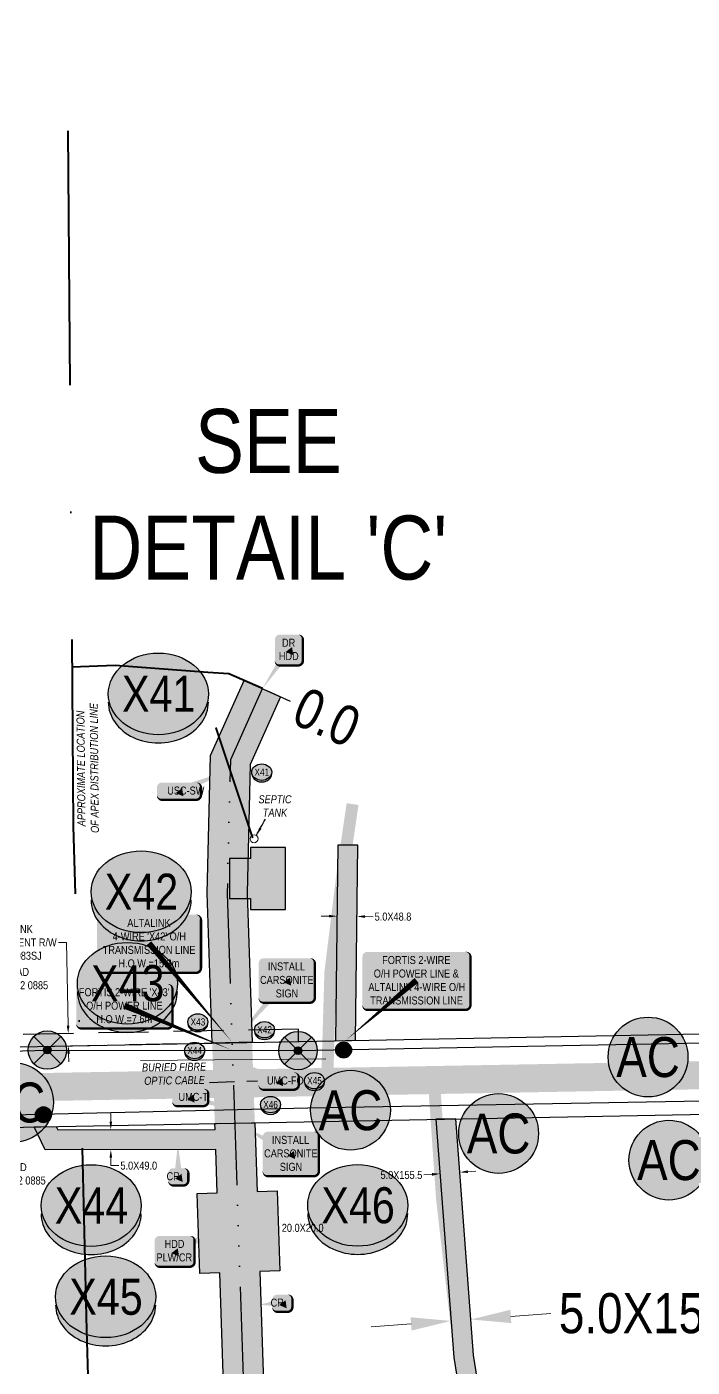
# Model space of a CAD drawing. Extents: x 72365 to 80261, y 6000112 to 6008999.
# Drawn here: x 75089.6 to 75255.8, y 6001828 to 6002162.9 of the extents above; entities that cross this region are included whole.
import ezdxf
from ezdxf.enums import TextEntityAlignment as Align

# ---------------------------------------------------------------- set-up
doc = ezdxf.new("R2010")
doc.units = 0
doc.header["$LTSCALE"] = 5
doc.header["$PDSIZE"] = 2.5
for name, pattern in [('COOP2', [10, 5, -1, 0, -1, 0, -1, 0, -1, 0, -1]), ('DASHDOT', [25.4, 12.7, -6.35, 0, -6.35]), ('foc-FLOWLINE', [3.75, 2.5, -1.25]), ('foc-TIELINE', [1.875, 1.25, -0.625])]:
    doc.linetypes.add(name, pattern=pattern)
doc.layers.get('Defpoints').update_dxf_attribs({"color": 9})
doc.layers.add('AS-FIBRE-OPTIC', color=7, linetype='foc-FIBREOP', lineweight=9, true_color=0xff9c38)
doc.layers.add('AS-FIBRE-OPTIC-1000', color=7, linetype='foc-FIBREOP', lineweight=9, true_color=0xff9c38)
for name, color, linetype, lineweight in [('AS-GENERAL', 48, 'Continuous', 18), ('AS-RECON EXISTING', 151, 'DASHDOT', 40), ('F-WS-T-1000', 190, 'Continuous', 9), ('P-APEX RECON-TWS-T', 104, 'Continuous', 9), ('P-APEX RECON-TWS-T-1000', 104, 'Continuous', 9), ('T-TEXT-1000', 48, 'Continuous', 18)]:
    doc.layers.add(name, color=color, linetype=linetype, lineweight=lineweight)
for name, color, linetype in [('AS-POWER', 104, 'foc-POWER'), ('AS-POWER-EXISTING-PP', 72, 'Continuous'), ('AS-POWER-EXISTING-PP-1000', 72, 'Continuous'), ('AS-POWER-T-1000', 104, 'Continuous'), ('AS-RESIDENCE', 14, 'Continuous'), ('AS-ROADS', 254, 'Continuous'), ('AS-TELEPHONE', 224, 'foc-TEL'), ('CG-NOTES', 7, 'Continuous'), ('CG-NOTES-1000', 7, 'Continuous'), ('DETAIL-T', 7, 'Continuous'), ('F-EZE', 190, 'foc-FLOWLINE'), ('L-SEC', 7, 'Continuous'), ('L-TITLEDB-T-1000', 4, 'Continuous'), ('P-APEX RECON PAY ITEMS-1000', 240, 'Continuous'), ('P-APEX RECON-10m BUFFER', 51, 'COOP2'), ('P-APEX RECON-URBAN', 30, 'COOP2'), ('P-APEX RECON-WORK AREA', 104, 'Continuous'), ('P-BUFFER-PURPLE', 187, 'foc-TIELINE'), ('P-BUFFER-PURPLE-T', 187, 'Continuous'), ('P-CROSSINGS', 250, 'Continuous'), ('P-CROSSINGS-1000', 250, 'Continuous')]:
    doc.layers.add(name, color=color, linetype=linetype)
for name, color, linetype, true_color in [('AS-RECON EXISTING-T-1000', 7, 'Continuous', 0x7abdff), ('AS-STRUCTURE-H', 7, 'Continuous', 0xa8a8a8), ('P-APEX RECON-TO BE DRILLED-H', 7, 'Continuous', 0xffafe1)]:
    doc.layers.add(name, color=color, linetype=linetype, true_color=true_color)
doc.styles.add('1.8', font='ARIALN.TTF', dxfattribs={"height": 2})
doc.styles.add('100L', font='ARIALN.TTF', dxfattribs={"height": 2})
doc.styles.add('175L', font='ARIALN.TTF', dxfattribs={"height": 20})
doc.styles.add('80', font='ARIALN.TTF', dxfattribs={"height": 10})
doc.styles.add('80CG', font='ARIALN.TTF', dxfattribs={"height": 10})
doc.styles.add('80L', font='ARIALN.TTF', dxfattribs={"height": 10})
doc.styles.add('Crossing', font='ARIALN.TTF', dxfattribs={"height": 10})
doc.styles.add('foc-LtypeFont', font='ARIALN.TTF', dxfattribs={"height": 7.35})
doc.linetypes.add('foc-FIBREOP', pattern='A,10,-1,["FO",foc-LtypeFont,S=0.2,R=0,X=-0.5,Y=-0.75],-2.75', length=13.75)
doc.linetypes.add('foc-POWER', pattern='A,6,-1,["P",foc-LtypeFont,S=0.2,R=0,X=-0.625,Y=-0.75],-1.24,4', length=12.24)
doc.linetypes.add('foc-TEL', pattern='A,2,-1,["T",foc-LtypeFont,S=0.2,R=0,X=-0.425,Y=-0.75],-1.24,8', length=12.24)
doc.dimstyles.new('Compass 1 000', dxfattribs={"dimtxt": 1.8, "dimasz": 2, "dimexe": 0.2, "dimexo": 0.0625, "dimgap": 0.5, "dimtad": 0, "dimtih": 1, "dimtoh": 1, "dimzin": 0, "dimdsep": 46, "dimtxsty": '1.8', "dimcen": 0.1, "dimse1": 1, "dimse2": 1, "dimclrd": 256, "dimclrt": 256, "dimaunit": 1, "dimadec": 4, "dimazin": 0, "dimtfac": 0.06, "dimtofl": 0, "dimtmove": 0, "dimatfit": 0, "dimfxl": 0.2, "dimtolj": 1, "dimtzin": 0, "dimlwd": -1, "dimarcsym": 0})
doc.dimstyles.new('Compass 5 000', dxfattribs={"dimscale": 5, "dimtxt": 9, "dimasz": 2, "dimexe": 0.2, "dimexo": 0.0625, "dimgap": 0.5, "dimtad": 0, "dimtih": 1, "dimtoh": 1, "dimzin": 0, "dimdsep": 46, "dimtxsty": '80CG', "dimcen": 0.1, "dimse1": 1, "dimse2": 1, "dimclrd": 256, "dimclrt": 256, "dimaunit": 1, "dimadec": 4, "dimazin": 0, "dimtfac": 0.06, "dimtofl": 0, "dimtmove": 0, "dimatfit": 1, "dimfxl": 0.2, "dimtolj": 1, "dimtzin": 0, "dimlwd": -1, "dimarcsym": 0})

# ---------------------------------------------------------------- blocks, each defined once
blk = doc.blocks.new('*U438')
h = blk.add_hatch(color=255)
edge = h.paths.add_edge_path()
edge.add_line((-59, -37), (59, -37))
edge.add_arc((59, -31), 6, 270, 360)
edge.add_line((65, -31), (65, 29.5))
edge.add_arc((59, 29.5), 6, 0, 90)
edge.add_line((59, 35.5), (-59, 35.5))
edge.add_arc((-59, 29.5), 6, 90, 180)
edge.add_line((-65, 29.5), (-65, -31))
edge.add_arc((-59, -31), 6, 180, 270)
at = {"color": 104, "flags": 128}
blk.add_lwpolyline([(-59, -37, 3, 3, 0), (59, -37, 3, 3, 0.414214), (65, -31, 3, 3, 0), (65, 29.5, 3, 0, 0.414214), (59, 35.5, 0, 0, 0), (-59, 35.5, 0, 0, 0.414214), (-65, 29.5, 0, 0, 0), (-65, -31, 0, 3, 0.414214)], format="xyseb", close=True, dxfattribs=at)
blk.add_lwpolyline([(104.3, -124, 0, 7.5, 0), (0, 0, 0, 0, 0)], format="xyseb", dxfattribs=at)
at = {"color": 104, "style": '80'}
blk.add_attdef('ENTER_TEXT_001', (-26.8, -4.9), '', height=10, dxfattribs=at)
blk = doc.blocks.new('POWERPOLE')
h = blk.add_hatch(color=255)
edge = h.paths.add_edge_path()
edge.add_arc((0, 0), 0.96, 0, 360)
at = {"linetype": 'Continuous'}
for p, q in [((0.679, -0.679), (-0.679, 0.679)), ((-0.679, -0.679), (0.679, 0.679))]:
    blk.add_line(p, q, dxfattribs=at)
blk.add_circle((0, 0), 0.96, dxfattribs=at)
blk = doc.blocks.new('Access_Point')
h = blk.add_hatch(color=255)
h.dxf.hatch_style = 1
edge = h.paths.add_edge_path()
edge.add_arc((0, 0), 9.99, 0, 360)
at = {"color": 170}
blk.add_circle((0, 0), 9.99, dxfattribs=at)
at = {"color": 170, "style": '175L'}
blk.add_text('AC', height=10, dxfattribs=at).set_placement((0, 0), align=Align.MIDDLE_CENTER)
blk = doc.blocks.new('*D1063')
at = {"layer": 'Defpoints', "color": 0, "transparency": 16777216}
for p in [(75195.36, 6001841.99), (75200.34, 6001842.36), (75200.52, 6001839.92)]:
    blk.add_point(p, dxfattribs=at)
at = {"layer": 'P-APEX RECON-TWS-T', "transparency": 16777216}
for p, q in [((75185.57, 6001838.8), (75175.6, 6001838.05)), ((75210.5, 6001840.67), (75220.47, 6001841.42))]:
    blk.add_line(p, q, dxfattribs=at)
for points in [[(75210.37, 6001842.33), (75210.62, 6001839.01), (75200.52, 6001839.92)], [(75185.45, 6001840.46), (75185.7, 6001837.14), (75195.54, 6001839.55)]]:
    blk.add_solid(points, dxfattribs=at)
at = {"layer": 'P-APEX RECON-TWS-T', "transparency": 16777216, "insert": (75248.62, 6001841.42), "char_height": 10, "attachment_point": 5, "style": '80CG'}
blk.add_mtext('\\A1;5.0X155.5', dxfattribs=at)
blk = doc.blocks.new('*U1075')
at = {"true_color": 0xffffa8}
h = blk.add_hatch(color=51, dxfattribs=at)
edge = h.paths.add_edge_path()
edge.add_line((-6.5, -11.5), (6.5, -11.5))
edge.add_arc((6.5, -5.5), 6, 270, 360)
edge.add_line((12.5, -5.5), (12.5, 4))
edge.add_arc((6.5, 4), 6, 0, 90)
edge.add_line((6.5, 10), (-6.5, 10))
edge.add_arc((-6.5, 4), 6, 90, 180)
edge.add_line((-12.5, 4), (-12.5, -5.5))
edge.add_arc((-6.5, -5.5), 6, 180, 270)
at = {"color": 240, "flags": 128}
for points in [[(-28.5, -2.7, 0, 10, 0), (0, 0, 5, 5, 0)], [(5.4, -7.1, 0, 10, 0), (0, 0, 5, 5, 0)]]:
    blk.add_lwpolyline(points, format="xyseb", dxfattribs=at)
blk.add_lwpolyline([(-6.5, -11.5, 3, 3, 0), (6.5, -11.5, 3, 3, 0.414214), (12.5, -5.5, 3, 3, 0), (12.5, 4, 3, 0, 0.414214), (6.5, 10, 0, 0, 0), (-6.5, 10, 0, 0, 0.414214), (-12.5, 4, 0, 0, 0), (-12.5, -5.5, 0, 3, 0.414214)], format="xyseb", close=True, dxfattribs=at)
at = {"color": 4, "style": '80'}
blk.add_attdef('OTHER_001', (-14.7, -5), '', height=10, dxfattribs=at)
blk = doc.blocks.new('*U1203')
at = {"true_color": 0xffffa8}
h = blk.add_hatch(color=51, dxfattribs=at)
edge = h.paths.add_edge_path()
edge.add_line((-6.5, -11.5), (6.5, -11.5))
edge.add_arc((6.5, -5.5), 6, 270, 360)
edge.add_line((12.5, -5.5), (12.5, 4))
edge.add_arc((6.5, 4), 6, 0, 90)
edge.add_line((6.5, 10), (-6.5, 10))
edge.add_arc((-6.5, 4), 6, 90, 180)
edge.add_line((-12.5, 4), (-12.5, -5.5))
edge.add_arc((-6.5, -5.5), 6, 180, 270)
at = {"color": 240, "flags": 128}
for points in [[(-0.6, 39.8, 0, 10, 0), (0, 0, 5, 5, 0)], [(5.4, -7.1, 0, 10, 0), (0, 0, 5, 5, 0)]]:
    blk.add_lwpolyline(points, format="xyseb", dxfattribs=at)
blk.add_lwpolyline([(-6.5, -11.5, 3, 3, 0), (6.5, -11.5, 3, 3, 0.414214), (12.5, -5.5, 3, 3, 0), (12.5, 4, 3, 0, 0.414214), (6.5, 10, 0, 0, 0), (-6.5, 10, 0, 0, 0.414214), (-12.5, 4, 0, 0, 0), (-12.5, -5.5, 0, 3, 0.414214)], format="xyseb", close=True, dxfattribs=at)
at = {"color": 4, "style": '80'}
blk.add_attdef('OTHER_001', (-14.7, -5), '', height=10, dxfattribs=at)
blk = doc.blocks.new('*D1204')
at = {"layer": 'Defpoints', "color": 0, "transparency": 16777216}
for p in [(75099.9, 6001911.37), (75120.44, 6001911.76), (75120.5, 6001908.71)]:
    blk.add_point(p, dxfattribs=at)
at = {"layer": 'F-WS-T-1000', "transparency": 16777216}
for p, q in [((75099.47, 6001934.13), (75097.47, 6001934.13)), ((75099.86, 6001913.37), (75099.47, 6001934.13)), ((75100, 6001906.32), (75100.03, 6001904.32))]:
    blk.add_line(p, q, dxfattribs=at)
for points in [[(75100.2, 6001913.37), (75099.53, 6001913.36), (75099.9, 6001911.37)], [(75100.33, 6001906.32), (75099.66, 6001906.31), (75099.96, 6001908.32)]]:
    blk.add_solid(points, dxfattribs=at)
at = {"layer": 'F-WS-T-1000', "transparency": 16777216, "insert": (75085.63, 6001934.13), "char_height": 2, "attachment_point": 5, "style": '1.8'}
blk.add_mtext('\\A1;ALTALINK\\P3.05 EASEMENT R/W\\PREG.# 5983SJ', dxfattribs=at)
blk = doc.blocks.new('*D1205')
at = {"layer": 'Defpoints', "color": 0, "transparency": 16777216}
for p in [(75172.07, 6001940.62), (75166.97, 6001932.45), (75171.97, 6001932.39)]:
    blk.add_point(p, dxfattribs=at)
at = {"layer": 'P-APEX RECON-TWS-T-1000', "transparency": 16777216}
for p, q in [((75165.08, 6001940.71), (75163.08, 6001940.73)), ((75174.07, 6001940.6), (75176.07, 6001940.57))]:
    blk.add_line(p, q, dxfattribs=at)
for points in [[(75165.08, 6001941.04), (75165.07, 6001940.37), (75167.08, 6001940.68)], [(75174.08, 6001940.93), (75174.07, 6001940.26), (75172.07, 6001940.62)]]:
    blk.add_solid(points, dxfattribs=at)
at = {"layer": 'P-APEX RECON-TWS-T-1000', "transparency": 16777216, "insert": (75181.06, 6001940.57), "char_height": 2, "attachment_point": 5, "style": '1.8'}
blk.add_mtext('\\A1;5.0X48.8', dxfattribs=at)
blk = doc.blocks.new('*D1206')
at = {"layer": 'Defpoints', "color": 0, "transparency": 16777216}
for p in [(75110.44, 6001887.35), (75110.44, 6001882.35), (75110.55, 6001882.35)]:
    blk.add_point(p, dxfattribs=at)
at = {"layer": 'P-APEX RECON-TWS-T-1000', "transparency": 16777216}
for p, q in [((75110.54, 6001889.35), (75110.54, 6001891.35)), ((75110.55, 6001880.35), (75110.55, 6001878.35)), ((75110.55, 6001878.35), (75112.55, 6001878.35))]:
    blk.add_line(p, q, dxfattribs=at)
for points in [[(75110.87, 6001889.35), (75110.21, 6001889.35), (75110.54, 6001887.35)], [(75110.88, 6001880.35), (75110.22, 6001880.35), (75110.55, 6001882.35)]]:
    blk.add_solid(points, dxfattribs=at)
at = {"layer": 'P-APEX RECON-TWS-T-1000', "transparency": 16777216, "insert": (75117.53, 6001878.35), "char_height": 2, "attachment_point": 5, "style": '1.8'}
blk.add_mtext('\\A1;5.0X49.0', dxfattribs=at)
blk = doc.blocks.new('*U1207')
at = {"true_color": 0xffffa8}
h = blk.add_hatch(color=51, dxfattribs=at)
edge = h.paths.add_edge_path()
edge.add_line((-29, -28.5), (29, -28.5))
edge.add_arc((29, -22.5), 6, 270, 360)
edge.add_line((35, -22.5), (35, 21))
edge.add_arc((29, 21), 6, 0, 90)
edge.add_line((29, 27), (-29, 27))
edge.add_arc((-29, 21), 6, 90, 180)
edge.add_line((-35, 21), (-35, -22.5))
edge.add_arc((-29, -22.5), 6, 180, 270)
at = {"color": 240, "flags": 128}
blk.add_lwpolyline([(-29, -28.5, 3, 3, 0), (29, -28.5, 3, 3, 0.414214), (35, -22.5, 3, 3, 0), (35, 21, 3, 0, 0.414214), (29, 27, 0, 0, 0), (-29, 27, 0, 0, 0.414214), (-35, 21, 0, 0, 0), (-35, -22.5, 0, 3, 0.414214)], format="xyseb", close=True, dxfattribs=at)
for points in [[(-67.7, -78.5, 0, 10, 0), (0, 0, 5, 5, 0)], [(5.4, -7.1, 0, 10, 0), (0, 0, 5, 5, 0)]]:
    blk.add_lwpolyline(points, format="xyseb", dxfattribs=at)
at = {"color": 4, "style": '80'}
blk.add_attdef('OTHER_001', (-14.7, -5), '', height=10, dxfattribs=at)
blk = doc.blocks.new('*U1208')
at = {"true_color": 0xffffa8}
h = blk.add_hatch(color=51, dxfattribs=at)
edge = h.paths.add_edge_path()
edge.add_line((-19, -11.5), (19, -11.5))
edge.add_arc((19, -5.5), 6, 270, 360)
edge.add_line((25, -5.5), (25, 4))
edge.add_arc((19, 4), 6, 0, 90)
edge.add_line((19, 10), (-19, 10))
edge.add_arc((-19, 4), 6, 90, 180)
edge.add_line((-25, 4), (-25, -5.5))
edge.add_arc((-19, -5.5), 6, 180, 270)
at = {"color": 240, "flags": 128}
for points in [[(-56.9, 25.4, 0, 10, 0), (0, 0, 5, 5, 0)], [(5.4, -7.1, 0, 10, 0), (0, 0, 5, 5, 0)]]:
    blk.add_lwpolyline(points, format="xyseb", dxfattribs=at)
blk.add_lwpolyline([(-19, -11.5, 3, 3, 0), (19, -11.5, 3, 3, 0.414214), (25, -5.5, 3, 3, 0), (25, 4, 3, 0, 0.414214), (19, 10, 0, 0, 0), (-19, 10, 0, 0, 0.414214), (-25, 4, 0, 0, 0), (-25, -5.5, 0, 3, 0.414214)], format="xyseb", close=True, dxfattribs=at)
at = {"color": 4, "style": '80'}
blk.add_attdef('OTHER_001', (-14.7, -5), '', height=10, dxfattribs=at)
blk = doc.blocks.new('*U1209')
at = {"true_color": 0xffffa8}
h = blk.add_hatch(color=51, dxfattribs=at)
edge = h.paths.add_edge_path()
edge.add_line((-16.5, -11.5), (16.5, -11.5))
edge.add_arc((16.5, -5.5), 6, 270, 360)
edge.add_line((22.5, -5.5), (22.5, 4))
edge.add_arc((16.5, 4), 6, 0, 90)
edge.add_line((16.5, 10), (-16.5, 10))
edge.add_arc((-16.5, 4), 6, 90, 180)
edge.add_line((-22.5, 4), (-22.5, -5.5))
edge.add_arc((-16.5, -5.5), 6, 180, 270)
at = {"color": 240, "flags": 128}
blk.add_lwpolyline([(-16.5, -11.5, 3, 3, 0), (16.5, -11.5, 3, 3, 0.414214), (22.5, -5.5, 3, 3, 0), (22.5, 4, 3, 0, 0.414214), (16.5, 10, 0, 0, 0), (-16.5, 10, 0, 0, 0.414214), (-22.5, 4, 0, 0, 0), (-22.5, -5.5, 0, 3, 0.414214)], format="xyseb", close=True, dxfattribs=at)
for points in [[(54.8, -15.9, 0, 10, 0), (0, 0, 5, 5, 0)], [(5.4, -7.1, 0, 10, 0), (0, 0, 5, 5, 0)]]:
    blk.add_lwpolyline(points, format="xyseb", dxfattribs=at)
at = {"color": 4, "style": '80'}
blk.add_attdef('OTHER_001', (-14.7, -5), '', height=10, dxfattribs=at)
blk = doc.blocks.new('*U1210')
at = {"true_color": 0xffffa8}
h = blk.add_hatch(color=51, dxfattribs=at)
edge = h.paths.add_edge_path()
edge.add_line((-29, -28.5), (29, -28.5))
edge.add_arc((29, -22.5), 6, 270, 360)
edge.add_line((35, -22.5), (35, 21))
edge.add_arc((29, 21), 6, 0, 90)
edge.add_line((29, 27), (-29, 27))
edge.add_arc((-29, 21), 6, 90, 180)
edge.add_line((-35, 21), (-35, -22.5))
edge.add_arc((-29, -22.5), 6, 180, 270)
at = {"color": 240, "flags": 128}
for points in [[(-69, 38.1, 0, 10, 0), (0, 0, 5, 5, 0)], [(5.4, -7.1, 0, 10, 0), (0, 0, 5, 5, 0)]]:
    blk.add_lwpolyline(points, format="xyseb", dxfattribs=at)
blk.add_lwpolyline([(-29, -28.5, 3, 3, 0), (29, -28.5, 3, 3, 0.414214), (35, -22.5, 3, 3, 0), (35, 21, 3, 0, 0.414214), (29, 27, 0, 0, 0), (-29, 27, 0, 0, 0.414214), (-35, 21, 0, 0, 0), (-35, -22.5, 0, 3, 0.414214)], format="xyseb", close=True, dxfattribs=at)
at = {"color": 4, "style": '80'}
blk.add_attdef('OTHER_001', (-14.7, -5), '', height=10, dxfattribs=at)
blk = doc.blocks.new('*U1211')
at = {"true_color": 0xffffa8}
h = blk.add_hatch(color=51, dxfattribs=at)
edge = h.paths.add_edge_path()
edge.add_line((-19, -20), (19, -20))
edge.add_arc((19, -14), 6, 270, 360)
edge.add_line((25, -14), (25, 12.5))
edge.add_arc((19, 12.5), 6, 0, 90)
edge.add_line((19, 18.5), (-19, 18.5))
edge.add_arc((-19, 12.5), 6, 90, 180)
edge.add_line((-25, 12.5), (-25, -14))
edge.add_arc((-19, -14), 6, 180, 270)
at = {"color": 240, "flags": 128}
for points in [[(79.3, 36.6, 0, 10, 0), (0, 0, 5, 5, 0)], [(5.4, -7.1, 0, 10, 0), (0, 0, 5, 5, 0)]]:
    blk.add_lwpolyline(points, format="xyseb", dxfattribs=at)
blk.add_lwpolyline([(-19, -20, 3, 3, 0), (19, -20, 3, 3, 0.414214), (25, -14, 3, 3, 0), (25, 12.5, 3, 0, 0.414214), (19, 18.5, 0, 0, 0), (-19, 18.5, 0, 0, 0.414214), (-25, 12.5, 0, 0, 0), (-25, -14, 0, 3, 0.414214)], format="xyseb", close=True, dxfattribs=at)
at = {"color": 4, "style": '80'}
blk.add_attdef('OTHER_001', (-14.7, -5), '', height=10, dxfattribs=at)
blk = doc.blocks.new('*U1212')
at = {"true_color": 0xffffa8}
h = blk.add_hatch(color=51, dxfattribs=at)
edge = h.paths.add_edge_path()
edge.add_line((-11.5, -20), (11.5, -20))
edge.add_arc((11.5, -14), 6, 270, 360)
edge.add_line((17.5, -14), (17.5, 12.5))
edge.add_arc((11.5, 12.5), 6, 0, 90)
edge.add_line((11.5, 18.5), (-11.5, 18.5))
edge.add_arc((-11.5, 12.5), 6, 90, 180)
edge.add_line((-17.5, 12.5), (-17.5, -14))
edge.add_arc((-11.5, -14), 6, 180, 270)
at = {"color": 240, "flags": 128}
blk.add_lwpolyline([(-11.5, -20, 3, 3, 0), (11.5, -20, 3, 3, 0.414214), (17.5, -14, 3, 3, 0), (17.5, 12.5, 3, 0, 0.414214), (11.5, 18.5, 0, 0, 0), (-11.5, 18.5, 0, 0, 0.414214), (-17.5, 12.5, 0, 0, 0), (-17.5, -14, 0, 3, 0.414214)], format="xyseb", close=True, dxfattribs=at)
for points in [[(-33.2, -49.1, 0, 10, 0), (0, 0, 5, 5, 0)], [(5.4, -7.1, 0, 10, 0), (0, 0, 5, 5, 0)]]:
    blk.add_lwpolyline(points, format="xyseb", dxfattribs=at)
at = {"color": 4, "style": '80'}
blk.add_attdef('OTHER_001', (-14.7, -5), '', height=10, dxfattribs=at)
blk = doc.blocks.new('*U1213')
at = {"true_color": 0xffffa8}
h = blk.add_hatch(color=51, dxfattribs=at)
edge = h.paths.add_edge_path()
edge.add_line((-21.5, -11.5), (21.5, -11.5))
edge.add_arc((21.5, -5.5), 6, 270, 360)
edge.add_line((27.5, -5.5), (27.5, 4))
edge.add_arc((21.5, 4), 6, 0, 90)
edge.add_line((21.5, 10), (-21.5, 10))
edge.add_arc((-21.5, 4), 6, 90, 180)
edge.add_line((-27.5, 4), (-27.5, -5.5))
edge.add_arc((-21.5, -5.5), 6, 180, 270)
at = {"color": 240, "flags": 128}
for points in [[(63.9, 25.3, 0, 10, 0), (0, 0, 5, 5, 0)], [(5.4, -7.1, 0, 10, 0), (0, 0, 5, 5, 0)]]:
    blk.add_lwpolyline(points, format="xyseb", dxfattribs=at)
blk.add_lwpolyline([(-21.5, -11.5, 3, 3, 0), (21.5, -11.5, 3, 3, 0.414214), (27.5, -5.5, 3, 3, 0), (27.5, 4, 3, 0, 0.414214), (21.5, 10, 0, 0, 0), (-21.5, 10, 0, 0, 0.414214), (-27.5, 4, 0, 0, 0), (-27.5, -5.5, 0, 3, 0.414214)], format="xyseb", close=True, dxfattribs=at)
at = {"color": 4, "style": '80'}
blk.add_attdef('OTHER_001', (-14.7, -5), '', height=10, dxfattribs=at)
blk = doc.blocks.new('*U1214')
h = blk.add_hatch(color=255)
edge = h.paths.add_edge_path()
edge.add_line((-61.5, -37), (61.5, -37))
edge.add_arc((61.5, -31), 6, 270, 360)
edge.add_line((67.5, -31), (67.5, 29.5))
edge.add_arc((61.5, 29.5), 6, 0, 90)
edge.add_line((61.5, 35.5), (-61.5, 35.5))
edge.add_arc((-61.5, 29.5), 6, 90, 180)
edge.add_line((-67.5, 29.5), (-67.5, -31))
edge.add_arc((-61.5, -31), 6, 180, 270)
at = {"color": 104, "flags": 128}
blk.add_lwpolyline([(-61.5, -37, 3, 3, 0), (61.5, -37, 3, 3, 0.414214), (67.5, -31, 3, 3, 0), (67.5, 29.5, 3, 0, 0.414214), (61.5, 35.5, 0, 0, 0), (-61.5, 35.5, 0, 0, 0.414214), (-67.5, 29.5, 0, 0, 0), (-67.5, -31, 0, 3, 0.414214)], format="xyseb", close=True, dxfattribs=at)
blk.add_lwpolyline([(-88.6, -75.3, 0, 7.5, 0), (0, 0, 0, 0, 0)], format="xyseb", dxfattribs=at)
at = {"color": 104, "style": '80'}
blk.add_attdef('ENTER_TEXT_001', (-26.8, -4.9), '', height=10, dxfattribs=at)
blk = doc.blocks.new('*U1244')
h = blk.add_hatch(color=255)
edge = h.paths.add_edge_path()
edge.add_line((-54, -28.5), (54, -28.5))
edge.add_arc((54, -22.5), 6, 270, 360)
edge.add_line((60, -22.5), (60, 21))
edge.add_arc((54, 21), 6, 0, 90)
edge.add_line((54, 27), (-54, 27))
edge.add_arc((-54, 21), 6, 90, 180)
edge.add_line((-60, 21), (-60, -22.5))
edge.add_arc((-54, -22.5), 6, 180, 270)
at = {"color": 104, "flags": 128}
blk.add_lwpolyline([(-54, -28.5, 3, 3, 0), (54, -28.5, 3, 3, 0.414214), (60, -22.5, 3, 3, 0), (60, 21, 3, 0, 0.414214), (54, 27, 0, 0, 0), (-54, 27, 0, 0, 0.414214), (-60, 21, 0, 0, 0), (-60, -22.5, 0, 3, 0.414214)], format="xyseb", close=True, dxfattribs=at)
blk.add_lwpolyline([(134, -55.4, 0, 7.5, 0), (0, 0, 0, 0, 0)], format="xyseb", dxfattribs=at)
at = {"color": 104, "style": '80'}
blk.add_attdef('ENTER_TEXT_001', (-26.8, -4.9), '', height=10, dxfattribs=at)
blk = doc.blocks.new('xing2')
h = blk.add_hatch(color=50)
h.dxf.hatch_style = 1
edge = h.paths.add_edge_path()
edge.add_ellipse((0, 0), major_axis=(-12.5, 0), ratio=0.816297, start_angle=0, end_angle=360)
h = blk.add_hatch(color=250)
h.dxf.hatch_style = 1
edge = h.paths.add_edge_path()
edge.add_ellipse((0, -2.05), major_axis=(-12.5, 0), ratio=0.816297, start_angle=0, end_angle=180)
edge.add_line((12.5, -2.05), (12.5, 0))
edge.add_ellipse((0, 0), major_axis=(-12.5, 0), ratio=0.816297, start_angle=0, end_angle=180, ccw=False)
edge.add_line((-12.5, 0), (-12.5, -2.05))
at = {"color": 250}
blk.add_ellipse((0, 0), major_axis=(-12.5, 0), ratio=0.816297, dxfattribs=at)
blk.add_ellipse((0, -2.05), major_axis=(-12.5, 0), ratio=0.816297, start_param=0, end_param=3.141593, dxfattribs=at)
at = {"color": 250, "style": 'Crossing'}
blk.add_attdef('CROSSING', text='', height=9, dxfattribs=at).set_placement((0.09, 0.02), align=Align.MIDDLE_CENTER)
at = {"color": 250, "style": 'Crossing', "flags": 1}
for tag, p in [('OWNER', (0.09, -12.49)), ('DESCRIPTION', (0.09, -25.77)), ('LOCATION', (0.09, -39.3)), ('DWG_REF', (0.09, -52.84))]:
    blk.add_attdef(tag, text='', height=9, dxfattribs=at).set_placement(p, align=Align.MIDDLE_CENTER)
blk = doc.blocks.new('*D1263')
at = {"layer": 'Defpoints', "color": 0, "transparency": 16777216}
for p in [(75192.78, 6001876.32), (75194.35, 6001855.48), (75199.33, 6001855.85)]:
    blk.add_point(p, dxfattribs=at)
at = {"layer": 'P-APEX RECON-TWS-T-1000', "transparency": 16777216}
for p, q in [((75190.79, 6001876.17), (75188.79, 6001876.02)), ((75199.76, 6001876.85), (75201.75, 6001877))]:
    blk.add_line(p, q, dxfattribs=at)
for points in [[(75190.76, 6001876.51), (75190.81, 6001875.84), (75192.78, 6001876.32)], [(75199.73, 6001877.18), (75199.78, 6001876.52), (75197.76, 6001876.7)]]:
    blk.add_solid(points, dxfattribs=at)
at = {"layer": 'P-APEX RECON-TWS-T-1000', "transparency": 16777216, "insert": (75183.16, 6001876.02), "char_height": 2, "attachment_point": 5, "style": '1.8'}
blk.add_mtext('\\A1;5.0X155.5', dxfattribs=at)

msp = doc.modelspace()

# ---------------------------------------------------------------- hatches: boundary and pattern name
at = {"layer": 'AS-STRUCTURE-H'}
h = msp.add_hatch(color=256, dxfattribs=at)
h.dxf.hatch_style = 1
h.paths.add_polyline_path([(75145.413, 6001945.09), (75145.413, 6001942.358), (75154.17, 6001942.358), (75154.17, 6001945.09), (75154.17, 6001955.107), (75154.17, 6001957.851), (75145.47, 6001957.851), (75145.47, 6001955.107), (75140.209, 6001955.107), (75140.209, 6001945.09)])
at = {"layer": 'P-APEX RECON-10m BUFFER'}
h = msp.add_hatch(color=256, dxfattribs=at)
h.dxf.hatch_style = 1
h.paths.add_polyline_path([(75172.289, 6001958.396), (75167.294, 6001958.457), (75166.694, 6001909.577), (75171.692, 6001909.672)])
h = msp.add_hatch(color=256, dxfattribs=at)
h.dxf.hatch_style = 1
h.paths.add_polyline_path([(75283.933, 6001710.061), (75283.724, 6001716.019), (75280.209, 6001720.075), (75287.759, 6001726.619), (75293.586, 6001719.897), (75293.926, 6001710.215), (75296.446, 6001710.254), (75296.273, 6001724.744), (75335.85, 6001786.885), (75332.989, 6001873.288), (75268.219, 6001874.859), (75261.515, 6001891.273), (75266.87, 6001891.375), (75271.608, 6001879.774), (75337.826, 6001878.168), (75340.895, 6001785.505), (75301.286, 6001723.315), (75301.501, 6001705.335), (75755.114, 6001712.327), (75772.158, 6001728.517), (75771.955, 6001740.891), (75791.936, 6001741.22), (75792.264, 6001721.239), (75778.771, 6001721.017), (75759.167, 6001702.397), (75301.349, 6001695.34), (75301.426, 6001690.345), (75281.445, 6001690.037), (75281.368, 6001695.032), (75229.925, 6001694.239), (75230.002, 6001689.244), (75225.067, 6001689.168), (75242.039, 6001073.632), (75168.437, 6001013.735), (75172.336, 6000811.5), (75162.345, 6000811.34), (75158.353, 6001018.411), (75231.916, 6001078.275), (75215.076, 6001689.014), (75210.021, 6001688.936), (75209.944, 6001693.931), (75143.036, 6001692.9), (75137.77, 6001851.575), (75132.777, 6001851.409), (75132.114, 6001871.381), (75137.107, 6001871.547), (75136.748, 6001882.374), (75094.119, 6001882.339), (75091.388, 6001888.038), (75096.878, 6001888.142), (75097.264, 6001887.337), (75136.582, 6001887.37), (75136.531, 6001888.896), (75146.522, 6001889.086), (75147.093, 6001871.878), (75152.086, 6001872.044), (75152.749, 6001852.072), (75147.756, 6001851.906), (75152.697, 6001703.042), (75209.79, 6001703.922), (75209.713, 6001708.917), (75229.694, 6001709.225), (75229.771, 6001704.23), (75281.214, 6001705.023), (75281.137, 6001710.018)])
h = msp.add_hatch(color=256, dxfattribs=at)
h.dxf.hatch_style = 1
h.paths.add_polyline_path([(75247.05, 6001773.598), (75246.108, 6001778.504), (75210.674, 6001771.697), (75201.197, 6001830.975), (75196.76, 6001890.042), (75191.757, 6001889.946), (75196.231, 6001830.393), (75206.555, 6001765.819)])
at = {"layer": 'P-APEX RECON-TO BE DRILLED-H'}
h = msp.add_hatch(color=256, dxfattribs=at)
h.dxf.hatch_style = 1
h.paths.add_polyline_path([(75142.247, 6001864.413), (75147.336, 6001864.582), (75145.855, 6001909.18), (75144.618, 6001946.476), (75145.386, 6001978.598), (75152.959, 6001995.489), (75143.841, 6001999.577), (75135.445, 6001980.849), (75134.622, 6001946.429), (75135.865, 6001908.99), (75136.531, 6001888.896), (75137.107, 6001871.547), (75137.349, 6001864.25)])

# ---------------------------------------------------------------- linework, layer by layer
at = {"layer": 'AS-FIBRE-OPTIC', "flags": 128}
msp.add_lwpolyline([(75117.984, 6001904.617), (75164.294, 6001905.061)], dxfattribs=at)
at = {"layer": 'AS-GENERAL', "const_width": 0.5, "flags": 128}
msp.add_lwpolyline([(75145.994, 6001960.221), (75136.793, 6001987.834)], dxfattribs=at)
at = {"layer": 'AS-GENERAL'}
msp.add_circle((75146.347, 6001960.052), 0.999, dxfattribs=at)
at = {"layer": 'AS-POWER', "flags": 128}
msp.add_lwpolyline([(73353.11, 6002005.063), (73365.997, 6002002.758), (73369.655, 6002002.658), (73369.642, 6002006.265), (73369.603, 6002021.003), (73429.254, 6002021.789), (73428.052, 6001957.015), (73429.341, 6001896.254), (73440.745, 6001881.311), (73470.999, 6001881.617), (73529.407, 6001881.619), (73544.331, 6001881.981), (73713.827, 6001883.778), (73900.593, 6001887.884), (74077.963, 6001890.823), (74258.684, 6001893.815), (74437.273, 6001896.774), (74621.957, 6001899.832), (74805.118, 6001902.864), (74997.262, 6001904.201), (75094.691, 6001907.228), (75157.325, 6001907.098), (76730.579, 6001937.765), (76896.029, 6001939.893), (77572.642, 6001948.512), (78361.451, 6001958.931)], dxfattribs=at)
at = {"layer": 'AS-RECON EXISTING', "flags": 128}
for points in [[(75037.791, 6004656.753), (75040.969, 6004656.433), (75045.915, 6004655.772), (75049.394, 6004654.346), (75052.064, 6004650.57), (75053.426, 6004637.725), (75033.395, 6004591.678), (75031.392, 6004570.51), (75029.931, 6004515.157), (75042.224, 6004425.428), (75088.285, 6004323.543), (75194.619, 6003946.248), (75213.404, 6003887.596), (75223.371, 6003817.787), (75207.409, 6003720.82), (75206.511, 6003689.287), (75204.954, 6003670.162), (75202.637, 6003617.763), (75200.895, 6003491.251), (75201.913, 6003456.145), (75201.915, 6003448.954), (75201.926, 6003448.885), (75203.939, 6003388.84), (75218.217, 6003217.565), (75234.47, 6003185.573), (75239.194, 6003181.095), (75292.631, 6003124.99), (75301.02, 6003116.237), (75335.77, 6003081.164), (75340.011, 6003076.747), (75319.285, 6003058.924), (75293.559, 6003035.852), (75256.369, 6003005.581), (75249.573, 6002987.773), (75247.996, 6002982.485), (75237.135, 6002910.379), (75227.075, 6002831.615), (75214.959, 6002751.432), (75211.709, 6002721.577), (75209.811, 6002708.389), (75206.029, 6002695.343), (75160.049, 6002512.361), (75098.871, 6002268.897), (75101.117, 6001963.088), (75102.699, 6001913.42), (75104.455, 6001837.202), (75106.635, 6001761.87), (75111.085, 6001725.137), (75116.811, 6001720.095), (75124.566, 6001719.723), (75147.124, 6001719.523), (75240.243, 6001715.044), (75288.052, 6001716.599), (75343.524, 6001708.949), (75397.031, 6001707.43), (75444.732, 6001706.98), (75525.283, 6001713.2), (75605.869, 6001718.727), (75698.222, 6001727.909), (75798.038, 6001736.882), (76595.29, 6001738.909), (76595.409, 6001738.918), (76595.528, 6001738.906), (76595.643, 6001738.873), (76595.75, 6001738.822), (76595.848, 6001738.753), (76595.932, 6001738.668), (76596, 6001738.57), (76596.051, 6001738.462), (76596.082, 6001738.347), (76596.093, 6001738.228), (76596.104, 6001736.818), (76595.885, 6001735.77)], [(75148.467, 6001997.6), (75140.075, 6002001.227), (75134.794, 6002001.546), (75111.607, 6002003.349), (75100.824, 6002002.951)]]:
    msp.add_lwpolyline(points, dxfattribs=at)
at = {"layer": 'AS-RESIDENCE', "flags": 128}
msp.add_lwpolyline([(75145.413, 6001945.09), (75145.413, 6001942.358), (75154.17, 6001942.358), (75154.17, 6001945.09), (75154.17, 6001955.107), (75154.17, 6001957.851), (75145.47, 6001957.851), (75145.47, 6001955.107), (75140.209, 6001955.107), (75140.209, 6001945.09)], close=True, dxfattribs=at)
at = {"layer": 'AS-ROADS', "flags": 128}
for points, const_width in [([(75170.958, 6001968.707), (75168.625, 6001952.822), (75165.417, 6001926.69), (75164.688, 6001902.207)], 2.998), ([(78361.593, 6001949.679), (77440.507, 6001937.551), (76616.357, 6001927.393), (75726.399, 6001909.333), (74682.957, 6001890.643), (73345.368, 6001870.983), (72430.766, 6001854.565)], 7), ([(75191.418, 6001897.631), (75193.331, 6001869.906), (75197.165, 6001836.745), (75203.362, 6001796.864), (75208.524, 6001770.778), (75211.031, 6001769.746), (75221.207, 6001771.514), (75224.156, 6001773.578)], 2.998)]:
    msp.add_lwpolyline(points, dxfattribs=dict(at, const_width=const_width))
at = {"layer": 'AS-TELEPHONE', "flags": 128}
msp.add_lwpolyline([(73336.098, 6001861.043), (74904.552, 6001886.328), (74936.126, 6001887.221), (75117.625, 6001891.831), (75159.772, 6001892.833), (76761.381, 6001921.193), (76833.762, 6001922.311), (77695.436, 6001933.062), (77781.664, 6001934.523), (78361.7, 6001942.692)], dxfattribs=at)
at = {"layer": 'F-EZE', "flags": 128}
msp.add_lwpolyline([(75157.419, 6001912.455), (75072.142, 6001910.842), (75072.192, 6001907.792), (75157.477, 6001909.406)], close=True, dxfattribs=at)
at = {"layer": 'L-SEC', "flags": 128}
for points in [[(74996.189, 6001906.334), (75798.684, 6001921.596)], [(74996.511, 6001886.233), (75799.066, 6001901.496)]]:
    msp.add_lwpolyline(points, dxfattribs=at)
at = {"layer": 'P-APEX RECON-URBAN', "flags": 128}
msp.add_lwpolyline([(75148.4, 6001997.533), (75140.415, 6001979.723), (75139.62, 6001946.453), (75147.867, 6001697.971), (75757.141, 6001707.362), (75784.502, 6001733.35)], dxfattribs=at)
at = {"layer": 'P-APEX RECON-WORK AREA', "flags": 128}
for points in [[(75135.865, 6001908.99), (75134.622, 6001946.429), (75135.445, 6001980.849), (75143.841, 6001999.577), (75152.959, 6001995.489), (75145.386, 6001978.598), (75144.618, 6001946.476), (75145.855, 6001909.18)], [(75172.289, 6001958.396), (75167.294, 6001958.457), (75166.694, 6001909.577), (75171.692, 6001909.672)], [(75247.05, 6001773.598), (75246.108, 6001778.504), (75210.674, 6001771.697), (75201.197, 6001830.975), (75196.76, 6001890.042), (75191.757, 6001889.946), (75196.231, 6001830.393), (75206.555, 6001765.819)]]:
    msp.add_lwpolyline(points, close=True, dxfattribs=at)
msp.add_lwpolyline([(75143.036, 6001692.9), (75137.77, 6001851.575), (75132.777, 6001851.409), (75132.114, 6001871.381), (75137.107, 6001871.547), (75136.748, 6001882.374), (75094.119, 6001882.339), (75091.388, 6001888.038), (75096.878, 6001888.142), (75097.264, 6001887.337), (75136.582, 6001887.37), (75136.531, 6001888.896), (75146.522, 6001889.086), (75147.093, 6001871.878), (75152.086, 6001872.044), (75152.749, 6001852.072), (75147.756, 6001851.906), (75152.697, 6001703.042)], dxfattribs=at)
at = {"layer": 'P-BUFFER-PURPLE'}
for p, q in [((75141.106, 6002000.803), (75155.694, 6001994.263)), ((75135.191, 6001899.161), (75147.174, 6001899.558))]:
    msp.add_line(p, q, dxfattribs=at)

# ---------------------------------------------------------------- block references
at = {"layer": 'AS-POWER-EXISTING-PP', "xscale": 4.99999999999995, "yscale": 4.99999999999995, "zscale": 4.99999999999995}
for p in [(75094.691, 6001907.228), (75157.325, 6001907.098)]:
    msp.add_blockref('POWERPOLE', p, dxfattribs=at)
at = {"layer": 'AS-POWER-EXISTING-PP-1000', "xscale": 0.999168229, "yscale": 0.999168229, "zscale": 0.999168229}
for p in [(75094.691, 6001907.228), (75157.325, 6001907.098)]:
    msp.add_blockref('POWERPOLE', p, dxfattribs=at)
at = {"layer": 'AS-POWER-T-1000'}
ref = msp.add_blockref('*U438', (75120.074, 6001933.938), dxfattribs=dict(at, xscale=0.1999999999999992, yscale=0.1999999999999992, zscale=0.1999999999999992))
ref.add_attrib('ENTER_TEXT_001', 'ALTALINK', (75114.664, 6001938.009), dxfattribs={"layer": '0', "color": 104, "height": 2, "style": '80'})
ref.add_attrib('ENTER_TEXT_002', "4-WIRE 'X42' O/H", (75110.996, 6001934.64), dxfattribs={"layer": '0', "color": 104, "height": 2, "style": '80'})
ref.add_attrib('ENTER_TEXT_003', 'TRANSMISSION LINE', (75108.523, 6001931.271), dxfattribs={"layer": '0', "color": 104, "height": 2, "style": '80'})
ref.add_attrib('ENTER_TEXT_004', 'H.O.W.=15.3m', (75112.451, 6001927.902), dxfattribs={"layer": '0', "color": 104, "height": 2, "style": '80'})
ref = msp.add_blockref('*U1214', (75186.914, 6001924.681), dxfattribs=dict(at, xscale=0.1999999999999992, yscale=0.1999999999999992, zscale=0.1999999999999992))
ref.add_attrib('ENTER_TEXT_001', 'FORTIS 2-WIRE', (75178.352, 6001928.734), dxfattribs={"layer": '0', "color": 104, "height": 2, "style": '80'})
ref.add_attrib('ENTER_TEXT_002', 'O/H POWER LINE &', (75176.252, 6001925.365), dxfattribs={"layer": '0', "color": 104, "height": 2, "style": '80'})
ref.add_attrib('ENTER_TEXT_003', 'ALTALINK 4-WIRE O/H', (75174.916, 6001921.996), dxfattribs={"layer": '0', "color": 104, "height": 2, "style": '80'})
ref.add_attrib('ENTER_TEXT_004', 'TRANSMISSION LINE', (75175.363, 6001918.627), dxfattribs={"layer": '0', "color": 104, "height": 2, "style": '80'})
ref = msp.add_blockref('*U1244', (75113.927, 6001918.328), dxfattribs=dict(at, xscale=0.1999999999999992, yscale=0.1999999999999992, zscale=0.1999999999999992))
ref.add_attrib('ENTER_TEXT_001', "FORTIS 2-WIRE 'X43'", (75102.563, 6001920.697), dxfattribs={"layer": '0', "color": 104, "height": 2, "style": '80'})
ref.add_attrib('ENTER_TEXT_002', 'O/H POWER LINE', (75104.383, 6001917.328), dxfattribs={"layer": '0', "color": 104, "height": 2, "style": '80'})
ref.add_attrib('ENTER_TEXT_003', 'H.O.W.=7.6m', (75106.941, 6001913.959), dxfattribs={"layer": '0', "color": 104, "height": 2, "style": '80'})
at = {"layer": 'CG-NOTES', "xscale": 0.9983371498429935, "yscale": 0.9983371498429935, "zscale": 0.9983371498429935}
for p in [(75244.789, 6001905.488), (75086.208, 6001894.13), (75170.437, 6001892.205), (75207.444, 6001886.392), (75250, 6001879.738)]:
    msp.add_blockref('Access_Point', p, dxfattribs=at)
at = {"layer": 'CG-NOTES-1000', "xscale": 0.1996674299685987, "yscale": 0.1996674299685987, "zscale": 0.1996674299685987}
for p in [(75168.712, 6001907.251), (75093.715, 6001891.083)]:
    msp.add_blockref('Access_Point', p, dxfattribs=at)
at = {"layer": 'P-APEX RECON PAY ITEMS-1000'}
ref = msp.add_blockref('*U1212', (75155.04, 6002007.344), dxfattribs=dict(at, xscale=0.1999999999999992, yscale=0.1999999999999992, zscale=0.1999999999999992))
ref.add_attrib('OTHER_001', 'DR', (75153.316, 6002008.011), dxfattribs={"layer": '0', "color": 4, "height": 2, "style": '80'})
ref.add_attrib('OTHER_002', 'HDD', (75152.534, 6002004.678), dxfattribs={"layer": '0', "color": 4, "height": 2, "style": '80'})
for name, p, xscale, yscale, zscale, values in [('*U1213', (75127.577, 6001972.079), 0.1999999999999992, 0.1999999999999992, 0.1999999999999992, {'OTHER_001': 'USC-SW'}), ('*U1208', (75152.509, 6001899.632), 0.1999999999999992, 0.1999999999999992, 0.1999999999999992, {'OTHER_001': 'UMC-FO'}), ('*U1209', (75130.396, 6001895.536), 0.1999999999999992, 0.1999999999999992, 0.1999999999999992, {'OTHER_001': 'UMC-T'}), ('*U1203', (75127.416, 6001875.709), 0.1999999999999994, 0.1999999999999994, 0.1999999999999994, {'OTHER_001': 'CR'}), ('*U1075', (75153.414, 6001844.126), 0.1999999999999994, 0.1999999999999994, 0.1999999999999994, {'OTHER_001': 'CR'})]:
    msp.add_blockref(name, p, dxfattribs=dict(at, xscale=xscale, yscale=yscale, zscale=zscale)).add_auto_attribs(values)
ref = msp.add_blockref('*U1207', (75154.511, 6001924.763), dxfattribs=dict(at, xscale=0.1999999999999992, yscale=0.1999999999999992, zscale=0.1999999999999992))
ref.add_attrib('OTHER_001', 'INSTALL', (75149.798, 6001927.131), dxfattribs={"layer": '0', "color": 4, "height": 2, "style": '80'})
ref.add_attrib('OTHER_002', 'CARSONITE', (75147.836, 6001923.763), dxfattribs={"layer": '0', "color": 4, "height": 2, "style": '80'})
ref.add_attrib('OTHER_003', 'SIGN', (75151.754, 6001920.394), dxfattribs={"layer": '0', "color": 4, "height": 2, "style": '80'})
ref = msp.add_blockref('*U1210', (75155.526, 6001881.427), dxfattribs=dict(at, xscale=0.1999999999999992, yscale=0.1999999999999992, zscale=0.1999999999999992))
ref.add_attrib('OTHER_001', 'INSTALL', (75150.813, 6001883.795), dxfattribs={"layer": '0', "color": 4, "height": 2, "style": '80'})
ref.add_attrib('OTHER_002', 'CARSONITE', (75148.851, 6001880.426), dxfattribs={"layer": '0', "color": 4, "height": 2, "style": '80'})
ref.add_attrib('OTHER_003', 'SIGN', (75152.769, 6001877.058), dxfattribs={"layer": '0', "color": 4, "height": 2, "style": '80'})
ref = msp.add_blockref('*U1211', (75126.481, 6001857.095), dxfattribs=dict(at, xscale=0.1999999999999992, yscale=0.1999999999999992, zscale=0.1999999999999992))
ref.add_attrib('OTHER_001', 'HDD', (75123.976, 6001857.797), dxfattribs={"layer": '0', "color": 4, "height": 2, "style": '80'})
ref.add_attrib('OTHER_002', 'PLW/CR', (75121.955, 6001854.428), dxfattribs={"layer": '0', "color": 4, "height": 2, "style": '80'})
at = {"layer": 'P-CROSSINGS'}
for p, values in [((75122.421, 6001996.236), {'CROSSING': 'X41'}), ((75118.116, 6001946.786), {'CROSSING': 'X42'}), ((75114.683, 6001923.918), {'CROSSING': 'X43'}), ((75105.628, 6001868.374), {'CROSSING': 'X44'}), ((75172.245, 6001868.431), {'CROSSING': 'X46'}), ((75109.255, 6001845.581), {'CROSSING': 'X45'})]:
    msp.add_blockref('xing2', p, dxfattribs=at).add_auto_attribs(values)
at = {"layer": 'P-CROSSINGS-1000', "xscale": 0.1999999999999995, "yscale": 0.1999999999999995, "zscale": 0.1999999999999995}
for p, values in [((75148.257, 6001976.679), {'CROSSING': 'X41'}), ((75132.294, 6001914.271), {'CROSSING': 'X43'}), ((75148.945, 6001912.304), {'CROSSING': 'X42'}), ((75131.476, 6001907.127), {'CROSSING': 'X44'}), ((75161.424, 6001899.578), {'CROSSING': 'X45'}), ((75150.443, 6001893.614), {'CROSSING': 'X46'})]:
    msp.add_blockref('xing2', p, dxfattribs=at).add_auto_attribs(values)

# ---------------------------------------------------------------- texts
at = {"layer": 'AS-FIBRE-OPTIC-1000', "insert": (75118.259, 6001903.874), "char_height": 2, "attachment_point": 1, "rotation": 0.87296, "style": '100L'}
msp.add_mtext_dynamic_manual_height_columns('\\pi0.066521;{\\fArial Narrow|b0|i1|c0|p34;BURIED FIBRE\\P\\pi0.56516;OPTIC CABLE}', width=16.17261, gutter_width=50, heights=[0], dxfattribs=at)
at = {"layer": 'AS-RECON EXISTING-T-1000', "insert": (75102.239, 6001961.318), "char_height": 2, "attachment_point": 1, "rotation": 90.54299, "style": '100L'}
msp.add_mtext_dynamic_manual_height_columns('\\pi1.8203;{\\fArial Narrow|b0|i1|c0|p34;APPROXIMATE LOCATION\\P\\pi0.12861;OF APEX DISTRIBUTION LINE}', width=32.61193, gutter_width=50, heights=[0], dxfattribs=at)
at = {"layer": 'DETAIL-T', "color": 3, "insert": (75149.913, 6002046.018), "char_height": 15.9867, "width": 95.07799, "attachment_point": 5, "style": '80CG'}
msp.add_mtext("SEE\\PDETAIL 'C'", dxfattribs=at)
at = {"layer": 'L-TITLEDB-T-1000', "char_height": 2, "attachment_point": 1, "style": '100L'}
for insert in [(75078.6, 6001927.765), (75078, 6001878.976)]:
    msp.add_mtext_dynamic_manual_height_columns('\\pi4.8994;ROAD\\P\\pi0.1047;PLAN 202 0885', width=16.11526, gutter_width=50, heights=[0], dxfattribs=dict(at, insert=insert))
at = {"layer": 'P-APEX RECON-TWS-T-1000', "insert": (75153.274, 6001863.815), "char_height": 1.9983, "attachment_point": 1, "style": '80L'}
msp.add_mtext_dynamic_manual_height_columns('20.0X20.0', width=10.35424, gutter_width=50, heights=[0], dxfattribs=at)
at = {"layer": 'P-BUFFER-PURPLE-T', "style": '100L'}
msp.add_text('0.0', height=9.9917, rotation=335.85218, dxfattribs=at).set_placement((75164.549, 6001990.45), align=Align.MIDDLE_CENTER)
at = {"layer": 'T-TEXT-1000', "insert": (75147.347, 6001970.906), "char_height": 1.99834, "attachment_point": 1, "style": '100L'}
msp.add_mtext_dynamic_manual_height_columns('\\pi0.094555;{\\fArial Narrow|b0|i1|c0|p34;SEPTIC\\P\\pi1.1619;TANK}', width=8.31332, gutter_width=10, heights=[0], dxfattribs=at)

# ---------------------------------------------------------------- dimensions: what is measured, and where the dimension line sits
at = {"layer": 'F-WS-T-1000'}
dim = msp.add_linear_dim(base=(75099.9, 6001911.367), p1=(75120.499, 6001908.706), p2=(75120.442, 6001911.756), angle=91.08416, text='ALTALINK\\P3.05 EASEMENT R/W\\PREG.# 5983SJ', dimstyle='Compass 1 000', dxfattribs=at)
dim.commit()
dim.dimension.update_dxf_attribs({"geometry": '*D1204', "text_midpoint": (75085.63, 6001934.134), "dimtype": 161})
at = {"layer": 'P-APEX RECON-TWS-T'}
dim = msp.add_aligned_dim(p1=(75195.36, 6001841.987), p2=(75200.342, 6001842.361), distance=-2.447, text='5.0X155.5', dimstyle='Compass 5 000', dxfattribs=at)
dim.commit()
dim.dimension.update_dxf_attribs({"geometry": '*D1063', "text_midpoint": (75248.62, 6001841.419)})
at = {"layer": 'P-APEX RECON-TWS-T-1000'}
for base, p1, p2, angle, text, picture, middle in [((75172.071, 6001940.622), (75166.975, 6001932.454), (75171.97, 6001932.393), 359.29747, '5.0X48.8', '*D1205', (75181.06, 6001940.573)), ((75192.78, 6001876.324), (75199.328, 6001855.853), (75194.346, 6001855.478), 184.29637, '5.0X155.5', '*D1263', (75183.161, 6001876.025))]:
    dim = msp.add_linear_dim(base=base, p1=p1, p2=p2, angle=angle, text=text, dimstyle='Compass 1 000', dxfattribs=at)
    dim.commit()
    dim.dimension.update_dxf_attribs({"geometry": picture, "text_midpoint": middle, "dimtype": 161})
dim = msp.add_aligned_dim(p1=(75110.44, 6001887.348), p2=(75110.444, 6001882.352), distance=0.103, text='5.0X49.0', dimstyle='Compass 1 000', dxfattribs=at)
dim.commit()
dim.dimension.update_dxf_attribs({"geometry": '*D1206', "text_midpoint": (75117.535, 6001878.353)})

# ---------------------------------------------------------------- leaders
at = {"layer": 'T-TEXT-1000', "path_type": 1}
msp.add_leader([(75146.953, 6001960.952), (75149.179, 6001964.918)], dimstyle='Compass 1 000', override={"dimgap": 0.5, "dimtad": 0}, dxfattribs=at)

doc.saveas('drawing.dxf')
